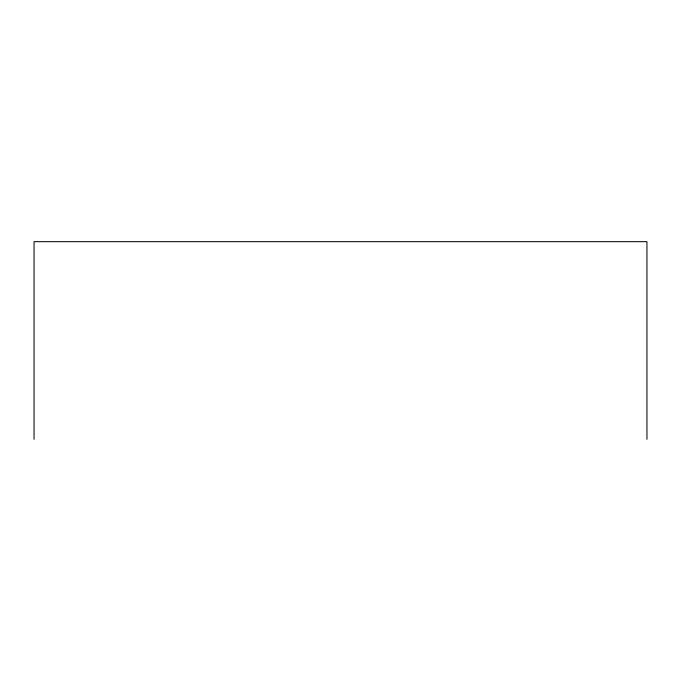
<?xml version="1.0" encoding="UTF-8"?>
<svg xmlns="http://www.w3.org/2000/svg" width="681" height="681" viewBox="0 0 681 681"><rect width="100%" height="100%" fill="white"/><g stroke="black" fill="none" stroke-linecap="round" stroke-linejoin="round"><path stroke-width="1.02" d="M646.95 439.33L646.95 241.67L34.05 241.67L34.05 439.33"/></g></svg>
